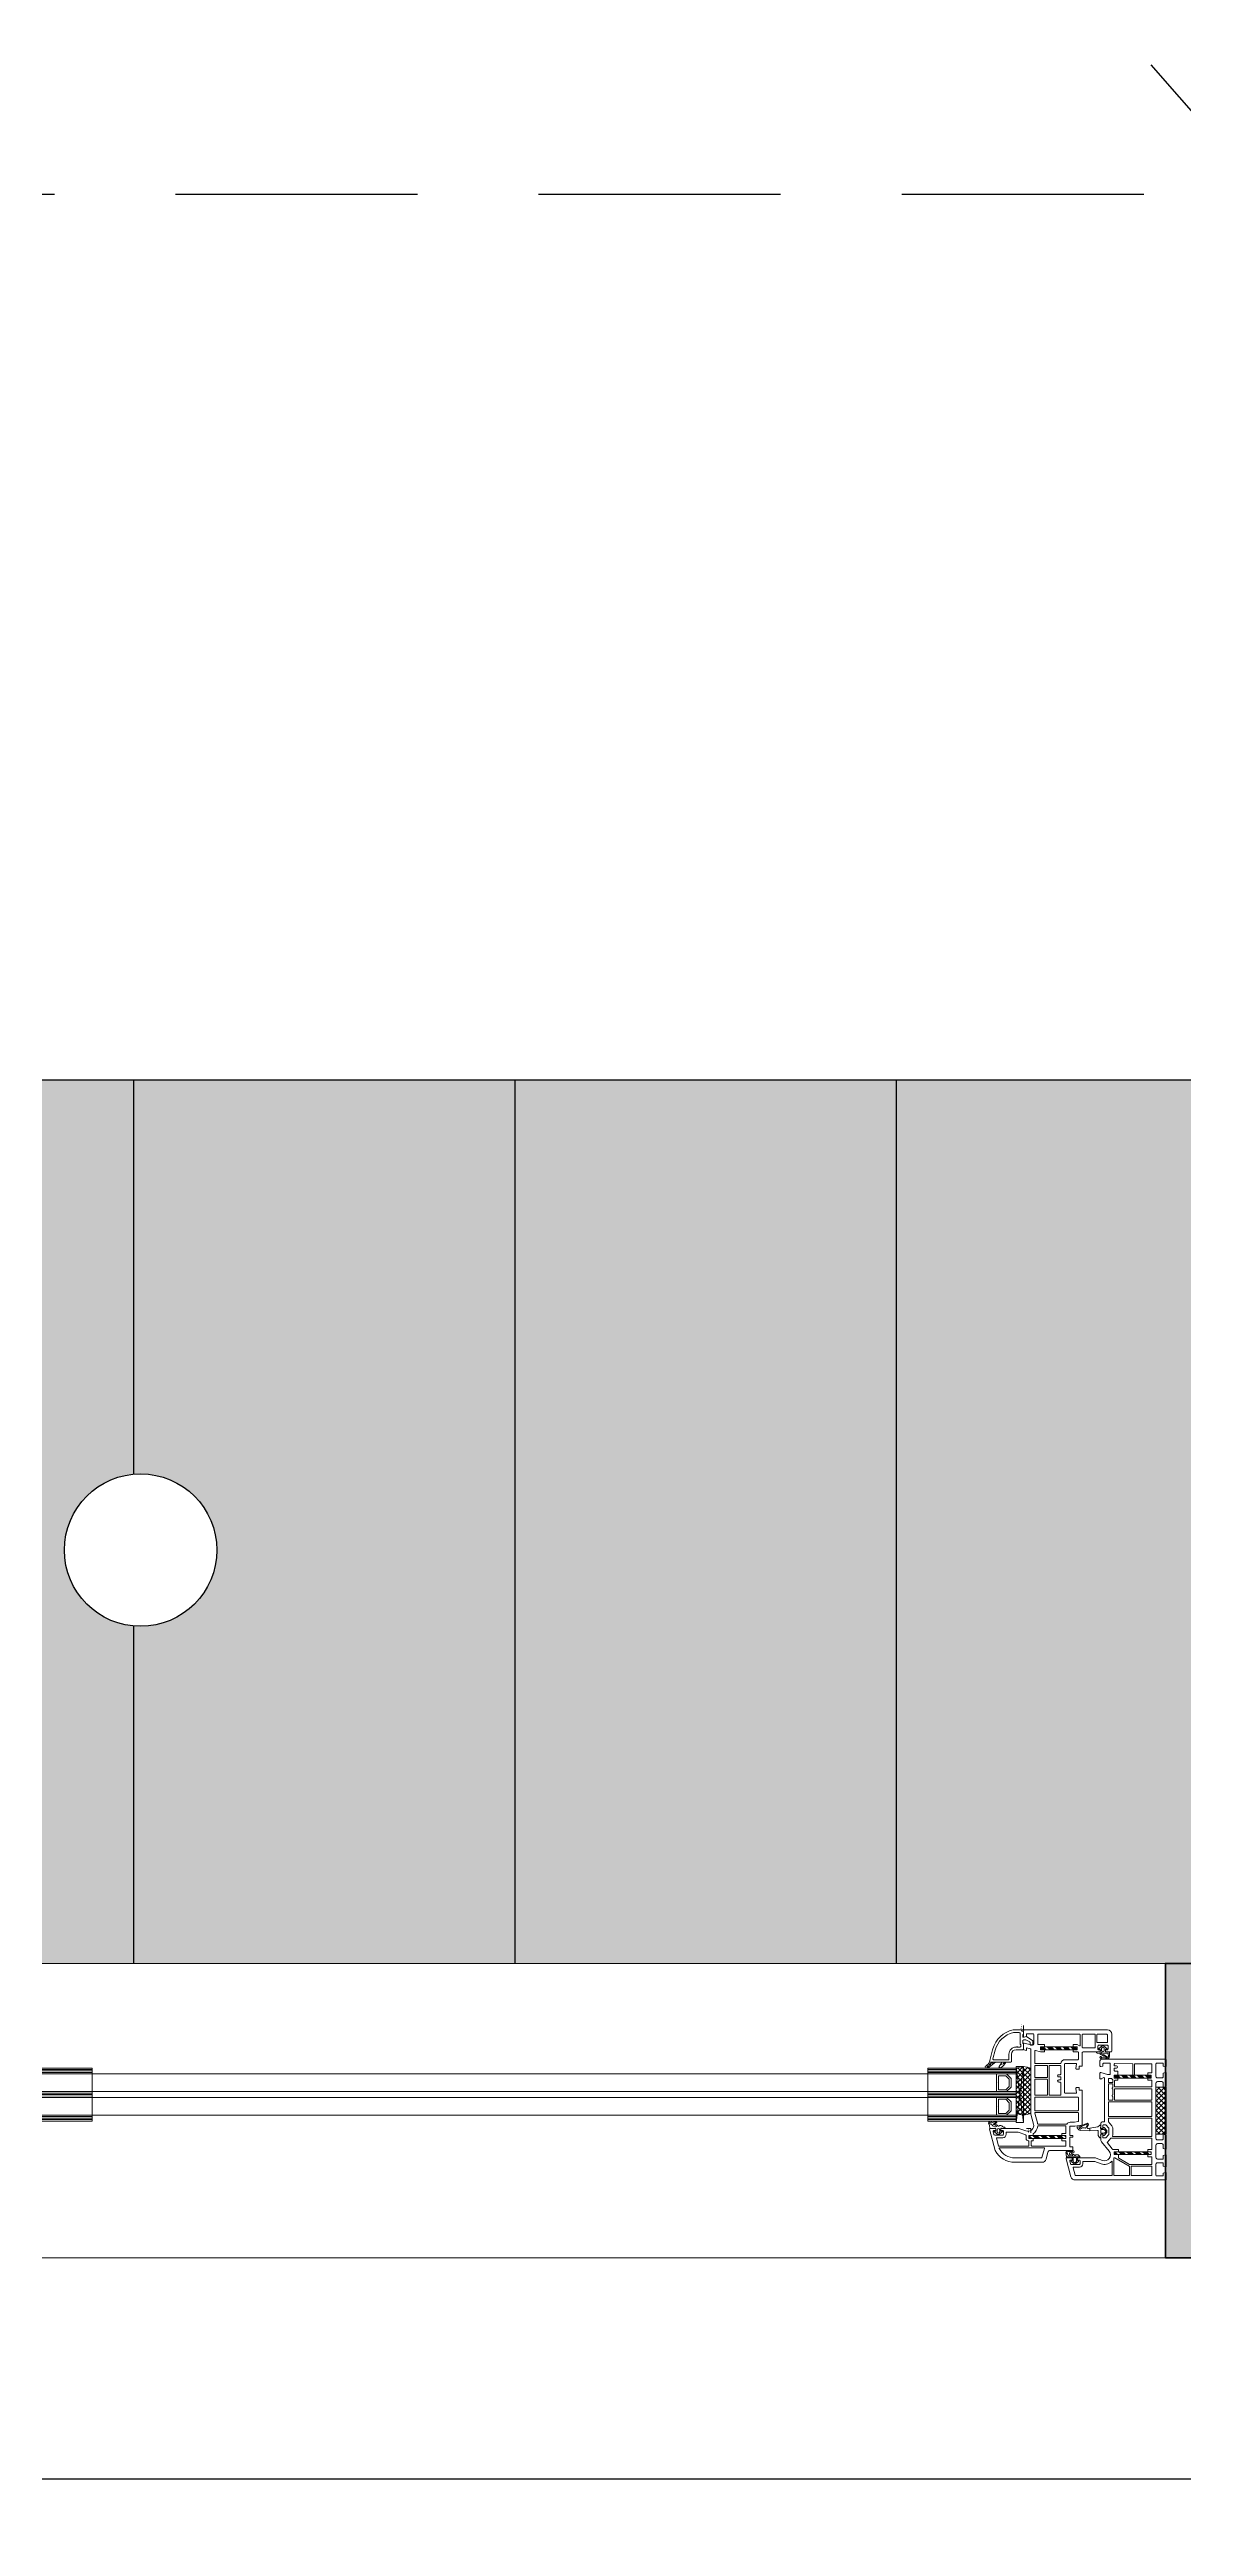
# Model space of a CAD drawing. Header units: feet. Extents: x 600 to 2744, y 411 to 1435.
# Drawn here: x 1760.3 to 1790, y 446.3 to 511.3 of the extents above; entities that cross this region are included whole.
import ezdxf

# ---------------------------------------------------------------- set-up
doc = ezdxf.new("R2010")
doc.units = ezdxf.units.FT
doc.linetypes.add('DASHED2', pattern=[9.525, 6.35, -3.175])
doc.linetypes.add('HIDDEN', pattern=[9.525, 6.35, -3.175])
for name, color, linetype, lineweight in [('PQI-A-IN-ELEV', 245, 'Continuous', 9), ('PQI-A-WIN', 140, 'Continuous', 13), ('PQI-ST-COLM', 34, 'Continuous', 40)]:
    doc.layers.add(name, color=color, linetype=linetype, lineweight=lineweight)
doc.styles.get("Standard").update_dxf_attribs({"font": 'arial.ttf'})
doc.dimstyles.new('Copy of ISO-25', dxfattribs={"dimtxt": 2.5, "dimasz": 2.5, "dimexe": 1.25, "dimexo": 0.625, "dimtad": 1, "dimdec": 0, "dimlunit": 4, "dimtxsty": 'Standard', "dimcen": 2.5, "dimadec": 0, "dimazin": 0, "dimtfac": 1, "dimtdec": 0, "dimtmove": 0, "dimatfit": 3, "dimfxl": 1, "dimarcsym": 0})
pattern_1 = [(135, (-4.5994, -2.0003), (1.41421, 1.41421), []), (45, (-4.5994, -2.0003), (1.41421, -1.41421), [])]

# ---------------------------------------------------------------- blocks, each defined once
blk = doc.blocks.new('*X51')
for p, q in [((10.3, 18.7), (10.8, 19.2)), ((11.5, 17.2), (13.5, 19.2)), ((12.4, 17.2), (14.4, 19.2)), ((13.3, 17.2), (15.3, 19.2)), ((14.2, 17.2), (16.2, 19.2)), ((16.8, 17.2), (18.8, 19.2)), ((17.7, 17.2), (19.7, 19.2)), ((18.6, 17.2), (20.6, 19.2)), ((19.5, 17.2), (21.5, 19.2)), ((22.2, 17.2), (24.2, 19.2)), ((23.1, 17.2), (25.1, 19.2)), ((24, 17.2), (26, 19.2)), ((24.9, 17.2), (26.9, 19.2)), ((27.6, 17.2), (29.6, 19.2)), ((28.5, 17.2), (30.5, 19.2)), ((29.4, 17.2), (31.4, 19.2)), ((30.3, 17.2), (32.3, 19.2)), ((33, 17.2), (35, 19.2)), ((33.9, 17.2), (35.3, 18.6)), ((34.8, 17.2), (35.3, 17.7))]:
    blk.add_line(p, q)
blk = doc.blocks.new('*X52')
for p, q in [((10.3, 69.9), (11.6, 71.2)), ((10.5, 69.2), (12.5, 71.2)), ((11.4, 69.2), (13.4, 71.2)), ((12.3, 69.2), (14.3, 71.2)), ((15, 69.2), (17, 71.2)), ((15.9, 69.2), (17.9, 71.2)), ((16.8, 69.2), (18.8, 71.2)), ((17.7, 69.2), (19.7, 71.2)), ((20.4, 69.2), (22.4, 71.2)), ((21.3, 69.2), (23.3, 71.2)), ((22.1, 69.2), (24.1, 71.2)), ((23, 69.2), (25, 71.2)), ((25.7, 69.2), (27.7, 71.2)), ((26.6, 69.2), (28.6, 71.2)), ((27.5, 69.2), (29.5, 71.2)), ((28.4, 69.2), (30.4, 71.2)), ((31.1, 69.2), (33.1, 71.2)), ((32, 69.2), (34, 71.2)), ((32.9, 69.2), (34.9, 71.2)), ((33.8, 69.2), (35.3, 70.7))]:
    blk.add_line(p, q)
blk = doc.blocks.new('*X53')
for p, q in [((0, 57.2), (5.8, 63)), ((0, 60.6), (2.4, 63)), ((0, 53.9), (7, 60.9)), ((7, 53.6), (0, 60.6)), ((0, 50.5), (7, 57.5)), ((7, 50.2), (0, 57.2)), ((0, 47.1), (7, 54.1)), ((7, 46.9), (0, 53.9)), ((0, 43.8), (7, 50.8)), ((7, 43.5), (0, 50.5)), ((7, 57), (1, 63)), ((7, 60.4), (4.4, 63)), ((0, 40.4), (7, 47.4)), ((7, 40.1), (0, 47.1)), ((0, 37), (7, 44)), ((7, 36.8), (0, 43.8)), ((0, 33.7), (7, 40.7)), ((7, 33.4), (0, 40.4)), ((6, 31), (0, 37)), ((2.7, 31), (0, 33.7)), ((0.7, 31), (7, 37.3)), ((4.1, 31), (7, 33.9))]:
    blk.add_line(p, q)
blk = doc.blocks.new('PRJ_INSERT_55_593613279781', base_point=(370.1, 296.9))
blk.add_lwpolyline([(364, 297.8, 0.81046), (364.3, 296.9), (365.8, 297.1), (366.1, 296.9), (366.1, 295.6), (366, 295.4), (365.4, 295), (365.3, 294.7), (365.4, 294.6), (365.4, 294.5), (367.4, 292.8), (368.7, 292.8), (370.7, 294.5), (370.8, 294.7), (370.7, 295), (370.1, 295.4), (370.1, 295.6), (370.1, 296.9), (370.3, 297.1), (371.8, 296.9, 0.721706), (372.2, 297.8), (371.1, 298.8), (370.2, 304.4), (368.5, 304.2), (368.8, 299.1, -0.439955), (368.3, 298.6), (365.3, 298.6), (365.2, 298.6)], format="xyb", close=True)
for points in [[(370.6, 306.1), (370.1, 305.8), (370, 305.1), (370.2, 304.4), (368.5, 304.2), (368.8, 310.9), (369.2, 311.7), (370.6, 312.9), (370.8, 313), (371, 312.9), (371.1, 312.6), (371, 312.2), (371.1, 311.8), (372.4, 309.8), (372.6, 308.7), (373.6, 306.1), (373, 305.3), (372, 305.5), (371.1, 306)], [(370.3, 307.3), (370.4, 307), (371.5, 306.6), (372.4, 306), (372.8, 306), (372.9, 306.2), (372, 308.7), (372.3, 308.8), (372.4, 309.2), (372.3, 309.4), (372, 309.5), (371.7, 309.4), (370.4, 311.2), (369.9, 311.4), (369.7, 310.8), (370.1, 310.2), (370.4, 309.5), (370.5, 308.7), (370.5, 308)], [(369.3, 296.6), (369.1, 296.8), (369, 296.9), (367.2, 296.9), (366.9, 296.6), (366.9, 294.6), (367, 294.4), (367.9, 293.5), (368.2, 293.5), (369.1, 294.4), (369.3, 294.6)]]:
    blk.add_lwpolyline(points, close=True)
blk = doc.blocks.new('PRJ_INSERT_54_593613279164', base_point=(0, 0))
blk.add_line((4, 0.7), (-5.1, 0.7))
for points in [[(0.6, -1.9), (0.1, -1.7, -0.27755), (0, -1.5), (0, 0, -0.453753), (0.3, 0.3), (0.6, 0.3), (1, 0), (3.7, 0, 0.422763), (4, 0.3, -0.054836), (4.3, 3.5, 0.331921), (3.8, 4.7, 0.161435), (2.8, 5), (-0.6, 5, 0.831541), (-0.9, 3.6), (0.4, 3.2, -1.190626), (0.5, 2.9), (-0.5, 2.6, 0.129694), (-0.6, 2.5), (-1.2, 2, -0.601488), (-2.2, 1.9, 0.254499), (-2.5, 2), (-4, 2, 0.198909), (-4.2, 1.9), (-5, 1.1, 0.198912), (-5.1, 0.9), (-5.1, 0.3, 0.414214), (-4.8, 0), (-4.5, 0), (-4.1, 0.3, -0.16568), (-3.9, 0.3), (-3.7, 0.3, -0.375721), (-3.5, 0), (-3.5, -1.5, -0.27755), (-3.6, -1.7), (-4.1, -1.9, 0.531978), (-4.1, -2.4), (-2.4, -3.9, 0.363946), (-1.1, -3.9), (0.7, -2.4, 0.531978)], [(-2.7, -2.6), (-2.1, -3.1, 0.363955), (-1.4, -3.1), (-0.7, -2.6, 0.221711), (-0.6, -2.3), (-0.6, -0.1, 0.413991), (-0.9, 0.2), (-2.5, 0.2, 0.414157), (-2.8, -0.1), (-2.8, -2.3, 0.221711)], [(-0.3, 4.4, 1), (-0.3, 4.1), (1.6, 3.4, -0.733238), (1.6, 2.4), (-0.2, 2, 0.917629), (-0.2, 1.7), (2.1, 1.5, 0.335324), (3.1, 2.2), (3.6, 3.5, 0.355746), (3.4, 4), (3, 4.3, 0.134065), (2.7, 4.4)]]:
    blk.add_lwpolyline(points, format="xyb", close=True)
blk = doc.blocks.new('*X54')
for p, q in [((31.2, -72.7), (32, -71.9)), ((32.7, -73.9), (34.7, -71.9)), ((33.6, -73.9), (35.6, -71.9)), ((34.5, -73.9), (36.5, -71.9)), ((35.4, -73.9), (37.4, -71.9)), ((38.1, -73.9), (40.1, -71.9)), ((39, -73.9), (41, -71.9)), ((39.9, -73.9), (41.9, -71.9)), ((40.8, -73.9), (42.8, -71.9)), ((43.4, -73.9), (45.4, -71.9)), ((44.3, -73.9), (46.3, -71.9)), ((45.2, -73.9), (47.2, -71.9)), ((46.1, -73.9), (48.1, -71.9)), ((48.8, -73.9), (50.8, -71.9)), ((49.7, -73.9), (51.7, -71.9)), ((50.6, -73.9), (52.6, -71.9)), ((51.5, -73.9), (53.5, -71.9)), ((54.2, -73.9), (56.2, -71.9)), ((55.1, -73.9), (56.2, -72.8)), ((56, -73.9), (56.2, -73.7))]:
    blk.add_line(p, q)
blk = doc.blocks.new('*X55')
for p, q in [((23.4, -13.1), (25, -11.5)), ((23.9, -13.5), (25.9, -11.5)), ((24.8, -13.5), (26.8, -11.5)), ((25.7, -13.5), (27.7, -11.5)), ((28.4, -13.5), (30.4, -11.5)), ((29.3, -13.5), (31.3, -11.5)), ((30.2, -13.5), (32.2, -11.5)), ((31.1, -13.5), (33.1, -11.5)), ((33.8, -13.5), (35.8, -11.5)), ((34.7, -13.5), (36.7, -11.5)), ((35.6, -13.5), (37.6, -11.5)), ((36.5, -13.5), (38.5, -11.5)), ((39.2, -13.5), (41.2, -11.5)), ((40.1, -13.5), (42.1, -11.5)), ((41, -13.5), (43, -11.5)), ((41.9, -13.5), (43.9, -11.5)), ((44.6, -13.5), (46.6, -11.5)), ((45.5, -13.5), (47.5, -11.5)), ((46.4, -13.5), (48.4, -11.5)), ((47.3, -13.5), (48.4, -12.4))]:
    blk.add_line(p, q)
blk = doc.blocks.new('*X56')
for p, q in [((55, -31.1), (61, -25.1)), ((55, -27.7), (57.3, -25.4)), ((55, -34.5), (63.7, -25.8)), ((65, -36.7), (55, -26.7)), ((55, -37.8), (65, -27.8)), ((65, -40.1), (55, -30.1)), ((55, -41.2), (65, -31.2)), ((65, -43.4), (55, -33.4)), ((65, -33.3), (57.2, -25.5)), ((65, -30), (60.1, -25)), ((65, -26.6), (64.8, -26.4)), ((55, -44.6), (65, -34.6)), ((65, -46.8), (55, -36.8)), ((55, -47.9), (65, -37.9)), ((65, -50.2), (55, -40.2)), ((55, -51.3), (65, -41.3)), ((65, -53.5), (55, -43.5)), ((55, -54.7), (65, -44.7)), ((64.7, -56.6), (55, -46.9)), ((62.3, -57.6), (55, -50.3)), ((56.1, -57), (65, -48)), ((59.2, -57.8), (55, -53.6)), ((58.6, -57.8), (65, -51.4)), ((62.2, -57.6), (65, -54.8))]:
    blk.add_line(p, q)
blk = doc.blocks.new('PRJ_INSERT_53_593613279183', base_point=(93.1, 45.1))
for points in [[(96.6, 43.4, 0.493145), (96.8, 43.2), (97.3, 43.3, -0.818256), (97.5, 42.8), (95.6, 41.3, -0.342375), (94.1, 41.3), (92.1, 42.8, -0.818728), (92.4, 43.3), (92.8, 43.2, 0.493145), (93.1, 43.4), (93.1, 44.6, 0.414214), (92.6, 45.1), (90.7, 45.1, -0.413893), (90.4, 45.4), (90.4, 48.1, -0.414434), (92.4, 50.1), (94.8, 50.1, -0.326046), (96.8, 48.8, -0.909354), (96.1, 48.5, 0.282568), (94.7, 49.2, -0.132187), (92.4, 49.5, 1.066738), (92.1, 49.1, 0.039876), (96.3, 46.9, 0.149261), (98.8, 45.9, -0.963992), (98.8, 45.1), (98, 45.1, -0.012349), (97.1, 45.2, 0.443501), (96.6, 44.7)], [(94.2, 47.2), (96.1, 46.2, -1.052816), (95.7, 45.6, 0.139333), (94.7, 45.9), (91.7, 45.9, -0.382456), (91.2, 46.4), (91, 48, -0.505503), (91.8, 48.7)], [(93.9, 44.2, -1), (95.7, 44.2), (95.7, 42.7, -1), (93.9, 42.7)]]:
    blk.add_lwpolyline(points, format="xyb", close=True)
blk = doc.blocks.new('PRJ_INSERT_51_593613279187', base_point=(0, 0))
for points in [[(-2.5, -3.9, 0.339142), (-1, -3.9), (0.9, -2.4, 0.808674), (0.7, -1.8), (0.2, -1.9, -0.491369), (0, -1.8), (0, -0.1, -0.708523), (0.5, 0.1, 0.231673), (0.7, 0), (3.7, 0, 0.369523), (4, 0.2), (4.3, 2), (4.8, 3.5, 0.331664), (4.3, 4.7, 0.134785), (3.3, 5), (0, 5, 0.607736), (-0.5, 3.7), (0.5, 3.1, -0.653241), (0.4, 2.9), (-0.8, 2.5, 0.328397), (-1.3, 1.9, -0.43088), (-2.1, 1.6, 0.455948), (-4.6, 1.4, -0.189266), (-6, 0.8, 0.992484), (-6, 0), (-5, 0), (-3.9, 0.2, -0.46157), (-3.5, -0.1), (-3.5, -1.8, -0.491714), (-3.8, -1.9), (-4.2, -1.8, 0.808674), (-4.4, -2.4)], [(-0.4, 1.3), (1.5, 1.6, 0.243686), (2.1, 2), (2.3, 2.3, -0.198893), (2.9, 2.8, 0.149078), (4, 3.2), (4.1, 3.5, 0.40407), (3.9, 4.1), (3.4, 4.3, 0.163046), (3.2, 4.3, -0.202004), (1, 4.4, 0.138983), (0.8, 4.4), (0, 4.4, 0.642669), (0, 4), (1.3, 3.2, -0.577351), (1.3, 2.6), (-0.5, 1.8, 0.756768)], [(-2.7, -0.9), (-2.7, -2.4, 1), (-0.9, -2.4), (-0.9, -0.9, 1)]]:
    blk.add_lwpolyline(points, format="xyb", close=True)
blk = doc.blocks.new('BASEPOINT')
for q in [(0, 3), (3, 0)]:
    blk.add_line((0, 0), q)
blk.add_text('Basepoint', height=0.6).set_placement((0.5, 1.2))
blk = doc.blocks.new('PRJ_INSERT_50_593613279190', base_point=(0, 0))
h = blk.add_hatch()
h.set_pattern_fill('NETZ', color=256, scale=2, angle=-135, style=0)
h.set_pattern_definition(pattern_1)
edge = h.paths.add_edge_path()
edge.add_arc((-25.3, 25.3), 0.701, 21.5118, 179.958)
edge.add_line((-26, 25.3), (-26, 25))
edge.add_arc((-23, 25), 3.01, 180.0616, 218.4438)
edge.add_line((-25.3, 23.2), (-22.7, 19.9))
edge.add_arc((-25, 18), 3, 0, 39.0439, ccw=False)
edge.add_line((-22, 18), (-22, 22.9))
edge.add_arc((-21.8, 22.9), 0.197, 73.5386, 180.2871, ccw=False)
edge.add_arc((-20.8, 27.1), 4.17, 201.7355, 256.5369, ccw=False)
h = blk.add_hatch()
h.set_pattern_fill('NETZ', color=256, scale=2, angle=-135, style=0)
h.set_pattern_definition(pattern_1)
edge = h.paths.add_edge_path()
edge.add_arc((-25.3, 15.9), 0.7, 57.9863, 211.9211, ccw=False)
edge.add_arc((-19.3, 22.2), 8, 225.5218, 250.4567)
edge.add_line((-22, 14.7), (-22, 12))
edge.add_arc((-17.2, 21.2), 10.3, 212.7228, 242.2922, ccw=False)
for points in [[(-24.6, 25.6, 0.827612), (-26, 25.3), (-26, 25, 0.169058), (-25.3, 23.2), (-22.7, 19.9, -0.172029), (-22, 18), (-22, 22.9, -0.502666), (-21.7, 23.1, -0.243781)], [(-3, 0), (-1, 0), (-1, 1, 0.414214), (0, 2), (0, 7, 0.27545), (-13, 20.7), (-13.5, 20.9), (-21.7, 23.1, 0.490874), (-22, 22.9), (-22, 8.5, 0.413429), (-21.5, 8), (-16.5, 8, -0.414072), (-13.5, 5), (-13.5, 0.5, 0.414542), (-13, 0), (-9.5, 0), (-9, 0.5), (-7.9, 0.5, -0.339454), (-6.9, -0.2), (-6.8, -0.6, -0.212557), (-7.2, -2.6), (-8.2, -4.3, -0.253968), (-8.6, -4.5), (-9.5, -4.5, 1), (-9.5, -6.5), (-7.8, -6.5, 0.253968), (-7.4, -6.3), (-4.6, -2), (-5.1, -0.2, -0.493145), (-4.5, 0.5), (-3.5, 0.5)], [(-11.4, 4.4), (-11.7, 4.6), (-11.7, 5, 0.414381), (-16.5, 9.8), (-20, 9.8, -0.414219), (-20.5, 10.3), (-20.5, 20.2, -0.493144), (-19.8, 20.7), (-13.9, 19.1, -0.280669), (-1.8, 6.8), (-1.8, 2.8, -0.41418), (-2.3, 2.3), (-9.7, 2.3), (-10.2, 1.8), (-11.2, 1.8, -0.414237), (-11.7, 2.3), (-11.7, 4.1)], [(-25.9, 15.6, -0.794971), (-24.9, 16.5, 0.10923), (-22, 14.7), (-22, 12, -0.129742)]]:
    blk.add_lwpolyline(points, format="xyb", close=True)
blk.add_blockref('BASEPOINT', (0, 0))
blk = doc.blocks.new('BASIS')
for q in [(0, 3), (3, 0)]:
    blk.add_line((0, 0), q)
blk.add_text('BASIS', height=0.6).set_placement((0.5, 1.2))
blk = doc.blocks.new('GLASDATABASE6')
for p, q in [((-35, 0), (-35, 60)), ((-34, 0), (-34, 60)), ((-33, 0), (-33, 60)), ((-19, 0), (-19, 60)), ((-18, 0), (-18, 60)), ((-17, 0), (-17, 60)), ((-3, 0), (-3, 60)), ((-2, 0), (-2, 60)), ((-1, 0), (-1, 60)), ((1, 0), (-37, -5)), ((1, -5), (-37, 0))]:
    blk.add_line(p, q)
for points in [[(-32, 0), (-32, 60), (-36, 60), (-36, 0)], [(-32, 13.2), (-26.1, 13.2), (-26, 13.1), (-25.9, 13.2), (-20, 13.2), (-20, 60), (-32, 60)], [(-16, 0), (-16, 60), (-20, 60), (-20, 0)], [(-16, 13.2), (-10.1, 13.2), (-10, 13.1), (-9.9, 13.2), (-4, 13.2), (-4, 60), (-16, 60)], [(0, 0), (0, 60), (-4, 60), (-4, 0)], [(1, 0), (1, -5), (-37, -5), (-37, 0)], [(-20, 6.4), (-23, 3.4), (-29, 3.4), (-32, 6.4), (-32, 0), (-20, 0)], [(-21.2, 12), (-21.2, 6.9), (-23.5, 4.6), (-28.5, 4.6), (-30.8, 6.9), (-30.8, 12)], [(-4, 6.4), (-7, 3.4), (-13, 3.4), (-16, 6.4), (-16, 0), (-4, 0)], [(-5.2, 12), (-5.2, 6.9), (-7.5, 4.6), (-12.5, 4.6), (-14.8, 6.9), (-14.8, 12)], [(0, 0), (0, 0)], [(0, 0), (0, 0)]]:
    blk.add_lwpolyline(points, close=True)
blk.add_blockref('BASIS', (5, -10))
blk = doc.blocks.new('w2')
at = {"ltscale": 1000}
for p, q in [((-970.7, 3), (-1538, 3)), ((-970.7, -9), (-1538, -9)), ((-970.7, -13), (-1538, -13)), ((-970.7, -25), (-1538, -25))]:
    blk.add_line(p, q, dxfattribs=at)
for points in [[(-1658, -22.2, 0.556925), (-1657.6, -22.5), (-1655.7, -21.6, -0.556533), (-1655, -22), (-1655, -25.5, -0.496724), (-1655.6, -26), (-1660.2, -24.7), (-1661.5, -24.7, 0.414431), (-1662, -25.2), (-1662, -31.8, 0.414436), (-1661.5, -32.3), (-1657.5, -32.3, 0.414367), (-1657, -31.8), (-1657, -30.4), (-1655.6, -30, -0.492998), (-1655, -30.5), (-1655, -34, -0.414113), (-1656, -35), (-1699.5, -35, -0.41391), (-1700, -34.5), (-1700, -30.5, -0.492952), (-1699.4, -30), (-1698, -30.4), (-1698, -31.8, 0.414436), (-1697.5, -32.3), (-1693.5, -32.3, 0.414367), (-1693, -31.8), (-1693, -23.3, 0.414337), (-1694, -22.3), (-1697, -22.3, 0.414305), (-1698, -23.3), (-1698, -25.6), (-1699.4, -26, -0.492951), (-1700, -25.5), (-1700, -16.5), (-1698, -16), (-1698, -18.8, 0.414305), (-1697, -19.8), (-1694, -19.8, 0.414337), (-1693, -18.8), (-1693, 18.8, 0.414353), (-1694, 19.8), (-1697, 19.8, 0.414289), (-1698, 18.8), (-1698, 16), (-1700, 16.5), (-1700, 25.5, -0.492952), (-1699.4, 26), (-1698, 25.6), (-1698, 23.3, 0.414312), (-1697, 22.3), (-1694, 22.3, 0.41433), (-1693, 23.3), (-1693, 31.8, 0.414337), (-1694, 32.8), (-1697.5, 32.8, 0.414474), (-1698, 32.3), (-1698, 30.4), (-1699.4, 30, -0.492965), (-1700, 30.5), (-1700, 37.5, -0.492951), (-1699.4, 38), (-1698, 37.6), (-1698, 35.8, 0.414434), (-1697.5, 35.3), (-1694, 35.3, 0.414337), (-1693, 36.3), (-1693, 43.8, 0.414099), (-1693.5, 44.3), (-1697.5, 44.3, 0.414474), (-1698, 43.8), (-1698, 42.4), (-1699.4, 42, -0.492957), (-1700, 42.5), (-1700, 46.5, -0.413949), (-1699.5, 47), (-1638.2, 47, -0.339426), (-1635.3, 44.8), (-1632, 32.6, -0.492962), (-1632.5, 32), (-1635.8, 32, -0.413995), (-1636.3, 32.5), (-1636.3, 33.5), (-1635, 33.5, 0.493234), (-1634.5, 34.1), (-1635, 36.1, 0.339569), (-1635.5, 36.5), (-1641, 36.5, 0.414176), (-1641.5, 36), (-1641.5, 34, 0.414129), (-1641, 33.5), (-1639.8, 33.5), (-1639.8, 32.5, -0.414056), (-1640.3, 32), (-1651.4, 32, -0.090992), (-1652.5, 32.2), (-1656.6, 33.7, 0.759024), (-1661.2, 27.5), (-1656.1, 21.1, -0.167343), (-1655.5, 19.3), (-1655.5, 16.5, -0.414099), (-1656, 16), (-1656.5, 16, -0.413953), (-1657, 16.5), (-1657, 18.1, 0.414442), (-1657.3, 18.4), (-1659, 18.4), (-1660.9, 16.1, 0.176331), (-1661, 15.9), (-1661, 12.1, 0.176331), (-1660.9, 11.9), (-1659, 9.6), (-1657.3, 9.6, 0.414454), (-1657, 9.9), (-1657, 11.5, -0.413993), (-1656.5, 12), (-1656, 12, -0.414059), (-1655.5, 11.5), (-1655.5, 8.6, -0.41409), (-1656.5, 7.6), (-1658, 7.6)], [(-1676.5, 44, -0.414447), (-1676.2, 43.7), (-1676.2, 37.9, -0.414397), (-1676.5, 37.6), (-1690, 37.6, -0.414209), (-1690.3, 37.9), (-1690.3, 43.7, -0.414259), (-1690, 44)], [(-1664.7, 29.8), (-1664.7, 27.8), (-1667.5, 27.8), (-1667.5, 26.6, 0.414535), (-1667.2, 26.3), (-1663.6, 26.3), (-1663.3, 25.9), (-1660, 21.7, -0.354189), (-1660, 21.3), (-1662.3, 18.7, -0.221513), (-1662.5, 18.6), (-1690, 18.6, -0.414203), (-1690.3, 18.9), (-1690.3, 26, -0.414196), (-1690, 26.3), (-1687.8, 26.3, 0.414029), (-1687.5, 26.6), (-1687.5, 27.8), (-1689.8, 27.8), (-1689.8, 29.8), (-1687.5, 29.8), (-1687.5, 31, 0.41397), (-1687.8, 31.3), (-1690, 31.3, -0.414203), (-1690.3, 31.6), (-1690.3, 36.1, -0.414204), (-1690, 36.4), (-1675, 36.4), (-1667.7, 32.2, -0.267494), (-1667.5, 31.9), (-1667.5, 29.8)], [(-1674.7, 44), (-1664.8, 44, -0.414029), (-1664.5, 43.7), (-1664.5, 32.2, -0.577202), (-1665, 32), (-1674.9, 37.7, -0.26846), (-1675, 38), (-1675, 43.7, -0.414535)], [(-1637, 38.3), (-1641, 38.3, 0.414183), (-1643.3, 36), (-1643.3, 34.8, -0.414388), (-1643.6, 34.5), (-1651.5, 34.5), (-1655.7, 36.1, 0.306342), (-1662.8, 34.4, -0.683106), (-1663.3, 34.6), (-1663.3, 43.7, -0.414259), (-1663, 44), (-1638.4, 44, -0.339457), (-1638.1, 43.8), (-1636.7, 38.7, -0.492823)], [(-1608, -41.7, 0.336162), (-1607.8, -42), (-1605, -42.8), (-1605, -41), (-1603.4, -41.4, -0.33952), (-1603, -41.9), (-1603, -45.5, -0.496683), (-1603.6, -46), (-1608.2, -44.7), (-1609.5, -44.7, 0.414137), (-1610, -45.2), (-1610, -51.8, 0.414137), (-1609.5, -52.3), (-1605.5, -52.3, 0.414263), (-1605, -51.8), (-1605, -50.4), (-1603.6, -50, -0.493031), (-1603, -50.5), (-1603, -54, -0.414269), (-1604, -55), (-1660, -55, -0.41418), (-1663, -52), (-1663, -40.5, -0.4141), (-1662.5, -40), (-1659.3, -40, -0.414226), (-1658.8, -40.5), (-1658.8, -41.5), (-1660, -41.5, 0.414099), (-1660.5, -42), (-1660.5, -44, 0.414353), (-1660, -44.5), (-1654, -44.5, 0.414201), (-1653.5, -44), (-1653.5, -42, 0.414225), (-1654, -41.5), (-1655.3, -41.5), (-1655.3, -40.5, -0.414099), (-1654.8, -40), (-1643.5, -40, 0.414185), (-1643, -39.5), (-1643, -30.4, -0.414173), (-1642.8, -30.2), (-1641, -30.2, 0.414836), (-1640.8, -29.9), (-1640.8, -28.4, -0.414327), (-1640.6, -28.2), (-1639.1, -28.2, -0.462687), (-1638.6, -28.8), (-1639.1, -31.8, 0.462996), (-1638.9, -32), (-1631.2, -32, 0.414368), (-1631, -31.8), (-1631, -12.2, 0.414453), (-1631.2, -12), (-1638.9, -12, 0.463083), (-1639.1, -12.2), (-1638.6, -15.2, -0.462693), (-1639.1, -15.8), (-1640.6, -15.8, -0.414327), (-1640.8, -15.6), (-1640.8, -14.1, 0.414836), (-1641, -13.9), (-1642.8, -13.9, -0.414265), (-1643, -13.7), (-1643, 9.2, -0.363791), (-1642.6, 9.7), (-1638, 10.5), (-1634.8, 10.5, 0.414387), (-1634.5, 10.8), (-1634.5, 16.5, 0.414447), (-1634.8, 16.8), (-1636.2, 16.8, -0.414038), (-1636.5, 17.1), (-1636.5, 17.7, -0.414045), (-1636.2, 18), (-1634.8, 18, 0.414387), (-1634.5, 18.3), (-1634.5, 24.2, 0.414388), (-1634.8, 24.5), (-1636.2, 24.5, -0.414041), (-1636.5, 24.8), (-1636.5, 26.7, -0.414045), (-1636.2, 27), (-1621.2, 27, 0.339444), (-1619.7, 28.1), (-1618.5, 32.8, -0.339467), (-1615.6, 35), (-1597.1, 35, -0.278172), (-1583.9, 27), (-1580, 12.6, -0.492995), (-1580.5, 12), (-1583.7, 12, -0.414097), (-1584.2, 12.5), (-1584.2, 13.5), (-1583, 13.5, 0.493238), (-1582.5, 14.1), (-1583, 16.1, 0.339521), (-1583.5, 16.5), (-1589, 16.5, 0.414185), (-1589.5, 16), (-1589.5, 13.9, 0.414338), (-1589, 13.5), (-1587.7, 13.5), (-1587.7, 12.5, -0.414224), (-1588.2, 12), (-1599.4, 12, -0.090993), (-1600.5, 12.2), (-1604.6, 13.7, 0.611471), (-1609.9, 9), (-1608.1, 2.4, -0.06546), (-1608, 1.6)], [(-1660.7, 5.3, -0.414402), (-1661, 5), (-1690, 5, -0.414215), (-1690.3, 5.3), (-1690.3, 17.1, -0.414215), (-1690, 17.4), (-1663.8, 17.4, -0.528873), (-1663.5, 17, 0.094055), (-1663.7, 15.9), (-1663.7, 12.1, 0.176325), (-1663, 10.2), (-1660.7, 7.4)], [(-1631.8, 16.9), (-1631.8, 18.9), (-1629, 18.9), (-1629, 20.1, 0.414402), (-1629.3, 20.4), (-1631.5, 20.4, -0.414486), (-1631.8, 20.7), (-1631.8, 23.7, -0.414478), (-1631.5, 24), (-1608.6, 24, -0.414004), (-1608.3, 23.7), (-1608.3, 20.4), (-1609.3, 20.4, 0.414082), (-1609.6, 20.1), (-1609.6, 18.9), (-1606.8, 18.9), (-1606.8, 16.9), (-1609.6, 16.9), (-1609.6, 15.7, 0.237321), (-1612.7, 10.5, -0.393466), (-1613, 10.2), (-1631.5, 10.2, -0.414491), (-1631.8, 10.5), (-1631.8, 15.1, -0.414491), (-1631.5, 15.4), (-1629.3, 15.4, 0.414397), (-1629, 15.7), (-1629, 16.9)], [(-1586.6, 25.6, -0.492833), (-1586.9, 25.2), (-1617, 25.2, -0.493372), (-1617.3, 25.6), (-1615.6, 31.8, -0.339454), (-1615.3, 32), (-1597.1, 32, -0.271046), (-1586.7, 25.9)], [(-1604.8, 16.7), (-1604.8, 18.9, 0.414204), (-1606.3, 20.4), (-1606.8, 20.4), (-1606.8, 23.7, -0.414478), (-1606.5, 24), (-1586.4, 24, -0.339454), (-1586.1, 23.8), (-1584.7, 18.7, -0.493262), (-1585, 18.3), (-1589, 18.3, 0.414186), (-1591.3, 16), (-1591.3, 14.8, -0.414387), (-1591.6, 14.5), (-1599.5, 14.5), (-1604.6, 16.4, -0.311936)], [(-1661, 3.8, -0.414383), (-1660.7, 3.5), (-1660.7, -5.7, -0.414402), (-1661, -6), (-1690, -6, -0.414215), (-1690.3, -5.7), (-1690.3, 3.5, -0.414196), (-1690, 3.8)], [(-1637.8, 7.8), (-1634.8, 7.8, 0.236093), (-1632.4, 9), (-1612.9, 9, -0.360501), (-1612.6, 8.8, 0.018669), (-1612.5, 8.3), (-1610.7, 1.6, -0.493042), (-1611, 1.2), (-1640, 1.2, -0.414491), (-1640.3, 1.5), (-1640.3, 7.1, -0.364012), (-1640.1, 7.4)], [(-1608, -28.5), (-1608, 1.4, -0.301246), (-1598, 1.4), (-1598, -28.5, -0.301246)], [(-1664.9, -14.7, -0.413985), (-1665.2, -15), (-1690, -15, -0.414215), (-1690.3, -14.7), (-1690.3, -7.5, -0.414196), (-1690, -7.2), (-1665.2, -7.2, -0.413966), (-1664.9, -7.5)], [(-1665.2, -16.2, -0.413966), (-1664.9, -16.5), (-1664.9, -20.4, -0.414029), (-1665.2, -20.7), (-1666.7, -20.7, 0.414109), (-1667, -21), (-1667, -22.2), (-1664.7, -22.2), (-1664.7, -24.2), (-1667, -24.2), (-1667, -26.7, 0.414126), (-1666.7, -27), (-1665, -27, -0.414388), (-1664.7, -27.3), (-1664.7, -28.7, -0.414402), (-1665, -29), (-1666.2, -29, 1), (-1666.2, -30.5), (-1665, -30.5, -0.414388), (-1664.7, -30.8), (-1664.7, -31.7, -0.414447), (-1665, -32), (-1677, -32, -0.414259), (-1677.3, -31.7), (-1677.3, -24.2), (-1678.5, -24.2), (-1678.5, -31.7, -0.41403), (-1678.8, -32), (-1690, -32, -0.414259), (-1690.3, -31.7), (-1690.3, -26, -0.414196), (-1690, -25.7), (-1687.8, -25.7, 0.414029), (-1687.5, -25.4), (-1687.5, -24.2), (-1689.8, -24.2), (-1689.8, -22.2), (-1687.5, -22.2), (-1687.5, -21, 0.413966), (-1687.8, -20.7), (-1690, -20.7, -0.414259), (-1690.3, -20.4), (-1690.3, -16.5, -0.414196), (-1690, -16.2)], [(-1663.7, -10.8), (-1663.7, -14.8, -1), (-1663.7, -15.8), (-1663.7, -17.9, 0.414126), (-1663.4, -18.2), (-1661, -18.2, 0.414402), (-1660.7, -17.9), (-1660.7, -7.5, 0.414383), (-1661, -7.2), (-1663.4, -7.2, 0.414109), (-1663.7, -7.5), (-1663.7, -9.8, -1)], [(-1640, 0), (-1611, 0, -0.414114), (-1610.7, -0.3), (-1610.7, -9, -0.414123), (-1611, -9.3), (-1640, -9.3, -0.414487), (-1640.3, -9), (-1640.3, -0.3, -0.414478)], [(-1627, -21, 1), (-1627, -19.5), (-1628, -19.5, -0.414487), (-1628.3, -19.2), (-1628.3, -10.8, -0.414487), (-1628, -10.5), (-1620.8, -10.5, -0.414214), (-1620.5, -10.8), (-1620.5, -30.5, -0.414214), (-1620.8, -30.8), (-1628, -30.8, -0.414487), (-1628.3, -30.5), (-1628.3, -24.8, -0.414487), (-1628, -24.5), (-1627, -24.5, 1), (-1627, -23), (-1628.3, -23), (-1628.3, -21)], [(-1619, -10.5), (-1611, -10.5, -0.414123), (-1610.7, -10.8), (-1610.7, -21.1, -0.414123), (-1611, -21.4), (-1619, -21.4, -0.414214), (-1619.3, -21.1), (-1619.3, -10.8, -0.414214)], [(-1663.4, -19.2), (-1661, -19.2, -0.414397), (-1660.7, -19.5), (-1660.7, -21.7, -0.414402), (-1661, -22), (-1662.7, -22), (-1663.7, -21), (-1663.7, -19.5, -0.414121)], [(-1640, -34.7), (-1631.2, -34.7, 0.394136), (-1628.3, -32), (-1611, -32, -0.414123), (-1610.7, -32.3), (-1610.7, -40.7, -0.49308), (-1611.1, -40.9), (-1614.6, -40), (-1617.1, -40, 0.414013), (-1617.4, -40.3), (-1617.4, -41.5), (-1614.6, -41.5), (-1614.6, -43.5), (-1617.4, -43.5), (-1617.4, -44.7, 0.414048), (-1617.1, -45), (-1613, -45, -0.414051), (-1612.7, -45.3), (-1612.7, -51.7, -0.41416), (-1613, -52), (-1641.2, -52, -0.414093), (-1641.5, -51.7), (-1641.5, -44.4, -0.57716), (-1641, -44.2), (-1639.6, -45), (-1637.1, -45, 0.414048), (-1636.8, -44.7), (-1636.8, -43.5), (-1639.6, -43.5), (-1639.6, -41.5), (-1636.8, -41.5), (-1636.8, -40.3, 0.414013), (-1637.1, -40), (-1640, -40, -0.414478), (-1640.3, -39.7), (-1640.3, -35, -0.414491)], [(-1619, -30.8, -0.414214), (-1619.3, -30.5), (-1619.3, -22.9, -0.414214), (-1619, -22.6), (-1611, -22.6, -0.414123), (-1610.7, -22.9), (-1610.7, -30.5, -0.414123), (-1611, -30.8)], [(-1659.7, -46.3), (-1653.2, -46.3, -0.41443), (-1652.9, -46.6), (-1652.9, -51.7, -0.414525), (-1653.2, -52), (-1659.7, -52, -0.414093), (-1660, -51.7), (-1660, -46.6, -0.413996)], [(-1651.4, -42.7), (-1643.3, -42.7, -0.414447), (-1643, -43), (-1643, -51.7, -0.414436), (-1643.3, -52), (-1651.4, -52, -0.414436), (-1651.7, -51.7), (-1651.7, -43, -0.414447)]]:
    blk.add_lwpolyline(points, format="xyb", close=True, dxfattribs=at)
for points in [[(-1664.7, 29.8), (-1664.7, 27.8), (-1689.7, 27.8), (-1689.7, 29.8)], [(-1631.8, 16.9), (-1631.8, 18.9), (-1606.8, 18.9), (-1606.8, 16.9)], [(-1700, -16), (-1693, -16), (-1693, 16), (-1700, 16)], [(-1664.7, -22.2), (-1664.7, -24.2), (-1689.7, -24.2), (-1689.7, -22.2)], [(-1639.6, -41.5), (-1614.6, -41.5), (-1614.6, -43.5), (-1639.6, -43.5)]]:
    blk.add_lwpolyline(points, close=True, dxfattribs=at)
at = {"layer": 'PQI-A-IN-ELEV', "ltscale": 1000}
for p, q in [((-1700, 100), (0, 100)), ((-1700, -100), (0, -100))]:
    blk.add_line(p, q, dxfattribs=at)
at = {"ltscale": 1000, "extrusion": (0, 0, -1), "zscale": -1, "rotation": 180}
for name, p in [('PRJ_INSERT_54_593613279164', (1636.2, 32)), ('*X51', (1700, 47)), ('*X54', (1663, -55)), ('*X53', (1700, 47)), ('*X56', (1663, -55)), ('PRJ_INSERT_51_593613279187', (1584.2, 12)), ('*X52', (1700, 47)), ('*X55', (1663, -55))]:
    blk.add_blockref(name, p, dxfattribs=at)
at = {"ltscale": 1000}
for name, p, rotation in [('PRJ_INSERT_55_593613279781', (-1655.5, 12), 270), ('GLASDATABASE6', (-910.7, 7), 89.99999999996041), ('PRJ_INSERT_50_593613279190', (-1603, -55), 270)]:
    blk.add_blockref(name, p, dxfattribs=dict(at, rotation=rotation))
at = {"ltscale": 1000, "xscale": -1, "rotation": 270.0000000000396}
blk.add_blockref('GLASDATABASE6', (-1598, 7), dxfattribs=at)
at = {"ltscale": 1000}
blk.add_blockref('PRJ_INSERT_53_593613279183', (-1658.7, -40), dxfattribs=at)
blk = doc.blocks.new('*D235')
at = {"color": 0, "linetype": 'Continuous', "lineweight": -2, "transparency": 16777216}
for p, q in [((1794.488, 512.084), (1794.488, 513.653)), ((1798.488, 508.084), (1798.488, 513.653)), ((1791.988, 512.403), (1789.488, 512.403)), ((1794.488, 512.403), (1798.488, 512.403)), ((1800.988, 512.403), (1807.712, 512.403))]:
    blk.add_line(p, q, dxfattribs=at)
at = {"color": 0, "transparency": 16777216}
for points in [[(1791.988, 512.82), (1791.988, 511.986), (1794.488, 512.403)], [(1800.988, 512.82), (1800.988, 511.986), (1798.488, 512.403)]]:
    blk.add_solid(points, dxfattribs=at)
at = {"layer": 'Defpoints', "color": 0, "transparency": 16777216}
for p in [(1798.488, 512.403), (1794.488, 511.459), (1798.488, 507.459)]:
    blk.add_point(p, dxfattribs=at)
at = {"color": 0, "transparency": 16777216, "insert": (1805.6, 514.278), "char_height": 2.5, "attachment_point": 5}
blk.add_mtext('4"', dxfattribs=at)
blk = doc.blocks.new('*D239')
at = {"color": 0, "linetype": 'Continuous', "lineweight": -2, "transparency": 16777216}
for p, q in [((1682.474, 460.413), (1682.474, 446.263)), ((1812.474, 460.415), (1812.474, 446.263)), ((1684.974, 447.513), (1809.974, 447.513))]:
    blk.add_line(p, q, dxfattribs=at)
at = {"color": 0, "transparency": 16777216}
for points in [[(1684.974, 447.93), (1684.974, 447.097), (1682.474, 447.513)], [(1809.974, 447.93), (1809.974, 447.097), (1812.474, 447.513)]]:
    blk.add_solid(points, dxfattribs=at)
at = {"layer": 'Defpoints', "color": 0, "transparency": 16777216}
for p in [(1682.474, 461.038), (1812.474, 461.04), (1812.474, 447.513)]:
    blk.add_point(p, dxfattribs=at)
at = {"color": 0, "transparency": 16777216, "insert": (1747.474, 449.415), "char_height": 2.5, "attachment_point": 5}
blk.add_mtext('10\'-10"', dxfattribs=at)

msp = doc.modelspace()

# ---------------------------------------------------------------- hatches: boundary and pattern name
at = {"transparency": 33554687}
h = msp.add_hatch(color=256, dxfattribs=at)
h.dxf.hatch_style = 1
h.paths.add_polyline_path([(1820.44, 632.951), (1812.713, 632.951), (1812.713, 549.892), (1820.44, 549.892)])
h.paths.add_polyline_path([(1812.713, 632.679), (1812.713, 632.951), (1820.438, 632.951), (1820.438, 640.679), (1573.438, 640.679), (1573.438, 632.679)])
h.paths.add_polyline_path([(1812.712, 461.04), (1789.533, 461.04), (1789.533, 453.314), (1820.438, 453.314), (1820.438, 484.22), (1812.712, 484.22)])
h.paths.add_polyline_path([(1723.879, 453.312), (1723.879, 461.038), (1682.474, 461.038), (1682.474, 594.319), (1678.61, 594.319), (1678.61, 453.312)])
at = {"true_color": 0x633131, "transparency": 33554687}
h = msp.add_hatch(color=29, dxfattribs=at)
h.dxf.hatch_style = 1
h.paths.add_polyline_path([(1692.474, 484.22), (1682.474, 484.22), (1682.474, 461.038), (1692.474, 461.038)])
h.paths.add_polyline_path([(1702.474, 476.287), (1702.474, 484.22), (1692.474, 484.22), (1692.474, 461.038), (1702.474, 461.038), (1702.474, 469.886, -0.409682), (1700.504, 471.885, -0.409682), (1702.474, 473.885)])
h.paths.add_polyline_path([(1712.474, 484.22), (1702.474, 484.22), (1702.474, 476.213), (1702.474, 473.885, -0.41876), (1704.504, 471.885, -0.41876), (1702.474, 469.886), (1702.474, 461.038), (1712.474, 461.038)])
h.paths.add_polyline_path([(1722.474, 484.22), (1712.474, 484.22), (1712.474, 461.038), (1722.474, 461.038)])
h.paths.add_polyline_path([(1732.474, 473.877), (1732.474, 484.22), (1722.474, 484.22), (1722.474, 461.038), (1723.879, 461.038), (1732.474, 461.038), (1732.474, 469.894, -0.386881), (1730.662, 471.885, -0.386881)])
h.paths.add_polyline_path([(1742.474, 484.22), (1732.474, 484.22), (1732.474, 473.877, -0.442085), (1734.662, 471.885, -0.442085), (1732.474, 469.894), (1732.474, 461.038), (1742.474, 461.037)])
h.paths.add_polyline_path([(1752.474, 484.22), (1742.474, 484.22), (1742.474, 461.037), (1752.474, 461.037), (1752.474, 468.249)])
h.paths.add_polyline_path([(1762.474, 484.22), (1752.474, 484.22), (1752.474, 467.169), (1752.474, 461.037), (1762.474, 461.036), (1762.474, 469.893, -0.388481), (1760.651, 471.885, -0.388481), (1762.474, 473.878)])
h.paths.add_polyline_path([(1772.474, 484.22), (1762.474, 484.22), (1762.474, 473.878, -0.440423), (1764.651, 471.885, -0.440423), (1762.474, 469.893), (1762.474, 461.036), (1772.474, 461.036)])
h.paths.add_polyline_path([(1782.474, 484.22), (1772.474, 484.22), (1772.474, 461.036), (1782.474, 461.035)])
h.paths.add_polyline_path([(1792.474, 484.22), (1782.474, 484.22), (1782.474, 461.035), (1789.533, 461.035), (1789.533, 461.04), (1792.474, 461.04), (1792.474, 468.243), (1792.474, 469.886, -0.417186), (1790.453, 471.885, -0.417186), (1792.474, 473.885)])
h.paths.add_polyline_path([(1802.474, 484.22), (1792.474, 484.22), (1792.474, 473.885, -0.411247), (1794.453, 471.885, -0.411247), (1792.474, 469.886), (1792.474, 467.852), (1792.474, 461.04), (1802.474, 461.04)])
h.paths.add_polyline_path([(1812.474, 484.22), (1802.474, 484.22), (1802.474, 461.04), (1812.474, 461.04)])
h.paths.add_polyline_path([(1709.473, 472.242), (1713.906, 472.242), (1713.906, 477.394), (1709.473, 477.394)], flags=9)

# ---------------------------------------------------------------- linework, layer by layer
at = {"color": 242, "linetype": 'HIDDEN', "true_color": 0xcd2027}
msp.add_line((1682.474, 632.679), (1812.474, 484.22), dxfattribs=at)
for p, q in [((1812.712, 484.22), (1682.474, 484.22)), ((1762.474, 473.878), (1762.474, 484.22)), ((1772.474, 461.038), (1772.474, 484.22)), ((1782.474, 461.038), (1782.474, 484.22)), ((1762.474, 461.038), (1762.474, 469.893))]:
    msp.add_line(p, q)
at = {"color": 30, "linetype": 'DASHED2', "true_color": 0xf8991e}
msp.add_lwpolyline([(1696.533, 609.379), (1798.488, 609.379), (1798.488, 507.459), (1696.533, 507.459), (1696.533, 556.377)], close=True, dxfattribs=at)
at = {"color": 40, "true_color": 0xf8d731}
msp.add_circle((1762.651, 471.885), 2, dxfattribs=at)
at = {"layer": 'PQI-ST-COLM', "color": 0, "lineweight": 35}
msp.add_lwpolyline([(1820.438, 453.314), (1789.533, 453.314), (1789.533, 461.04), (1812.712, 461.04), (1812.712, 484.22), (1820.438, 484.22), (1820.438, 453.314)], dxfattribs=at)

# ---------------------------------------------------------------- block references
at = {"layer": 'PQI-A-WIN', "ltscale": 1000, "xscale": 0.03863196438221001, "yscale": 0.03863196438221001, "zscale": 0.03863196438221001, "rotation": 179.997245771198}
msp.add_blockref('w2', (1723.879, 457.175), dxfattribs=at)

# ---------------------------------------------------------------- dimensions: what is measured, and where the dimension line sits
at = {"color": 242, "true_color": 0xcd2027}
dim = msp.add_linear_dim(base=(1798.488, 512.403), p1=(1794.488, 511.459), p2=(1798.488, 507.459), dimstyle='Copy of ISO-25', dxfattribs=at)
dim.commit()
dim.dimension.update_dxf_attribs({"geometry": '*D235', "text_midpoint": (1805.6, 514.278)})
dim = msp.add_linear_dim(base=(1812.474, 447.513), p1=(1682.474, 461.038), p2=(1812.474, 461.04), dimstyle='Copy of ISO-25', dxfattribs=at)
dim.commit()
dim.dimension.update_dxf_attribs({"geometry": '*D239', "text_midpoint": (1747.474, 447.513), "dimtype": 160})

doc.saveas('drawing.dxf')
